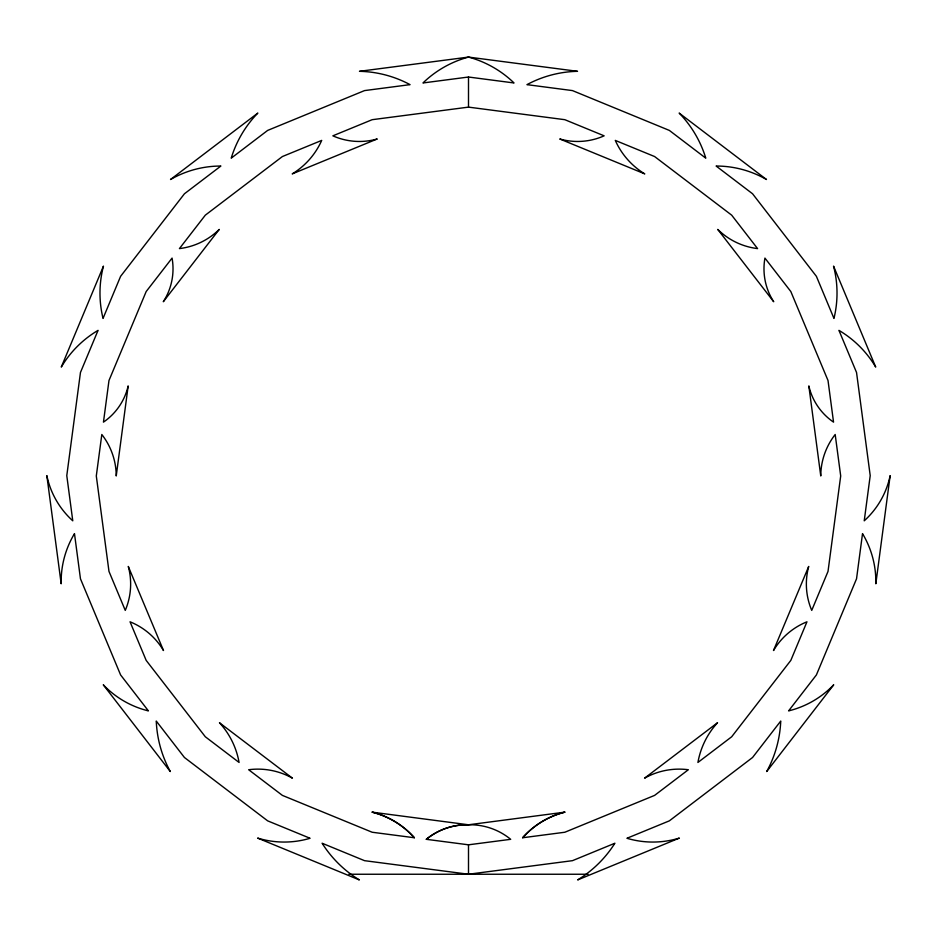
<?xml version="1.0" encoding="UTF-8"?>
<svg xmlns="http://www.w3.org/2000/svg" width="937" height="937" viewBox="0 0 937 937"><rect width="100%" height="100%" fill="white"/><g stroke="black" fill="none" stroke-linecap="round" stroke-linejoin="round"><path stroke-width="1.41" d="M468.5 77.021L422.974 82.96A104.593 104.581 83.2 0 1 468.5 57.087L577.532 71.317A112.053 112.042 -81.2 0 0 526.945 84.646L572.472 90.596L669.358 130.419L705.784 158.154A111.597 111.304 -53.3 0 0 679.161 113.072L766.478 179.506A101.044 100.774 -51.4 0 0 716.126 166.036L752.563 193.772L816.396 276.321L833.965 318.416A107.462 106.818 -23.5 0 0 833.543 266.12L875.708 367.058A105.553 104.921 -21.6 0 0 838.955 330.374L856.535 372.469L870.215 475.633L864.23 520.808A84.834 84.248 6.6 0 0 890.15 475.633L875.826 583.786A94.262 93.606 8.5 0 0 862.52 533.633L856.535 578.808L816.396 674.945L788.591 710.89A93.349 92.927 37 0 0 833.719 684.795L766.7 771.538A115.93 115.415 38.8 0 0 780.744 721.045L752.563 757.494L669.358 820.847L626.935 838.275A90.772 90.678 67.2 0 0 679.36 838.088L577.649 879.913A115.017 114.9 69.1 0 0 614.895 843.23L572.472 860.67L468.5 874.244L364.528 860.67L322.105 843.23A115.017 114.9 -69.1 0 0 359.351 879.913L257.64 838.088A90.772 90.678 -67.2 0 0 310.065 838.275L267.642 820.847L184.437 757.494L156.256 721.045A115.93 115.415 -38.8 0 0 170.3 771.538L103.281 684.795A93.349 92.927 -37 0 0 148.409 710.89L120.604 674.945L80.465 578.808L74.48 533.633A94.262 93.606 -8.5 0 0 61.174 583.786L46.85 475.633A84.834 84.248 -6.6 0 0 72.77 520.808L66.785 475.633L80.465 372.469L98.045 330.374A105.553 104.921 21.6 0 0 61.292 367.058L103.457 266.12A107.462 106.818 23.5 0 0 103.035 318.416L120.604 276.321L184.437 193.772L220.874 166.036A101.044 100.774 51.4 0 0 170.522 179.506L257.839 113.072A111.597 111.304 53.3 0 0 231.216 158.154L267.642 130.419L364.528 90.596L410.055 84.646A112.053 112.042 81.2 0 0 359.468 71.317L468.5 57.087A104.593 104.581 -83.2 0 1 514.026 82.96L468.5 77.021L468.5 107.123L372.165 119.69L332.869 135.83A65.285 65.18 68.2 0 0 377.236 138.969L292.215 173.895A74.89 74.773 66.3 0 0 321.707 140.409L282.4 156.538L205.32 215.159L179.424 248.598A68.987 68.542 38.6 0 0 219.246 229.413L163.296 301.737A61.163 60.776 36.7 0 0 172.068 258.097L146.172 291.548L108.985 380.504L103.457 422.13A61.057 60.448 8.5 0 0 128.17 385.915L116.235 475.961A68.788 68.108 6.6 0 0 101.817 434.499L96.3 475.961L108.985 571.429L125.265 610.385A67.991 67.405 -21.7 0 0 128.287 566.44L163.495 650.524A69.654 69.057 -23.7 0 0 130.044 621.805L146.172 660.386L205.32 736.775L239.076 762.449A79.411 79.118 -52 0 0 219.469 722.743L292.403 778.155A70.872 70.615 -53.9 0 0 248.656 769.734L282.4 795.396L372.165 832.243L414.353 837.748A83.311 83.299 -90 0 0 372.165 812.156L468.5 824.783A63.997 63.985 -90 0 1 510.677 839.318L468.5 844.811L426.323 839.318A63.997 63.985 90 0 1 468.5 824.783L564.835 812.156A83.311 83.299 90 0 0 522.647 837.748L564.835 832.243L654.6 795.396L688.344 769.734A70.872 70.615 53.9 0 0 644.597 778.155L717.531 722.743A79.411 79.118 52 0 0 697.924 762.449L731.68 736.775L790.828 660.386L806.956 621.805A69.654 69.057 23.7 0 0 773.505 650.524L808.713 566.44A67.991 67.405 21.7 0 0 811.735 610.385L828.015 571.429L840.7 475.961L835.183 434.499A68.788 68.108 -6.6 0 0 820.765 475.961L808.83 385.915A61.057 60.448 -8.5 0 0 833.543 422.13L828.015 380.504L790.828 291.548L764.932 258.097A61.163 60.776 -36.7 0 0 773.704 301.737L717.754 229.413A68.987 68.542 -38.6 0 0 757.576 248.598L731.68 215.159L654.6 156.538L615.293 140.409A74.89 74.773 -66.3 0 0 644.785 173.895L559.764 138.969A65.285 65.18 -68.2 0 0 604.131 135.83L564.835 119.69L468.5 107.123M348.915 874.244L588.085 874.244M468.5 844.811L468.5 874.244M426.323 839.318A63.997 63.985 -90 0 1 468.5 824.783M372.165 812.156A83.311 83.299 90 0 1 414.353 837.748M522.647 837.748A83.311 83.299 -90 0 1 564.835 812.156"/></g></svg>
